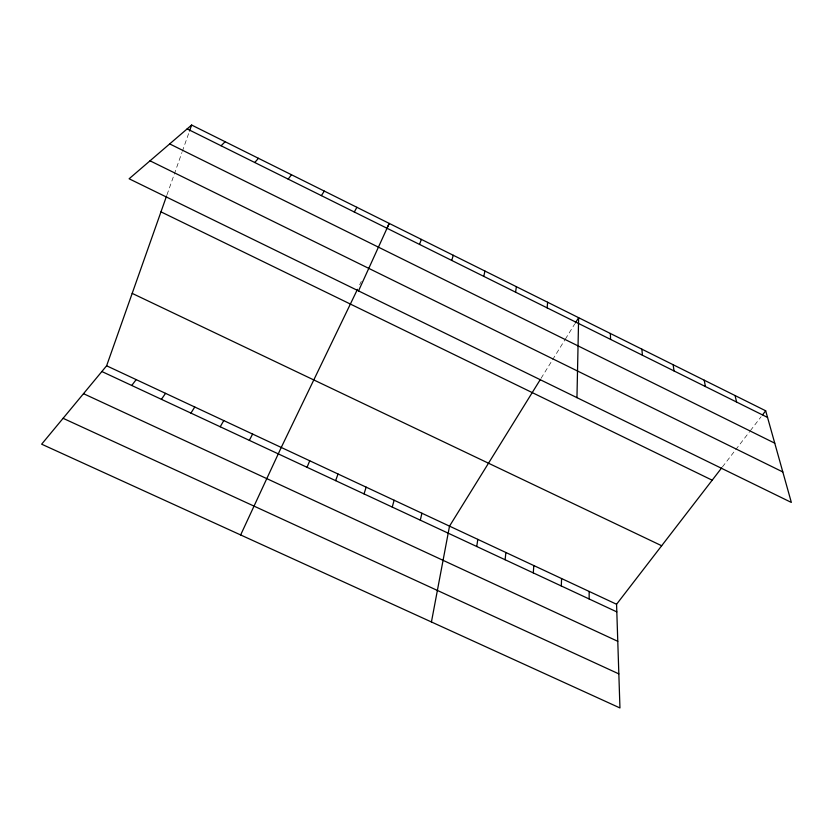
<?xml version="1.0" encoding="UTF-8"?>
<svg xmlns="http://www.w3.org/2000/svg" width="833" height="833" viewBox="0 0 833 833"><rect width="100%" height="100%" fill="white"/><g stroke="black" fill="none" stroke-linecap="round" stroke-linejoin="round"><path stroke-width="0.62" stroke-dasharray="4.17 3.12" d="M167.006 194.787L173.858 175.378M174.284 174.17L181.938 152.501M182.354 151.304L189.101 132.208M359.658 284.792L361.293 281.387M541.096 378.276L551.946 360.772M552.612 359.679L564.691 340.187M565.347 339.114L574.645 324.11M722.419 466.928L734.925 450.705M735.706 449.695L749.627 431.64M750.387 430.64L761.102 416.75"/><path stroke-width="1.25" d="M589.15 598.979L589.16 591.44M576.957 397.653L578.633 317.685L575.311 323.037M561.307 585.984L561.577 578.539M533.297 572.906L533.818 565.565M547.156 307.877L547.614 302.244M505.11 559.745L505.891 552.508M515.585 292.175L516.377 286.698M476.736 546.51L477.798 539.367M431.432 621.98L449.518 526.144L540.419 379.379M483.786 276.369L484.931 271.037M420.311 520.167L421.904 513.232M392.249 507.068L394.124 500.237M451.757 260.448L453.256 255.273M364.021 493.896L366.166 487.159M721.628 467.948L616.566 604.258L619.95 707.956L41.65 444.187L106.614 365.791L166.569 196.005M189.518 131.01L191.632 125.044L765.683 410.794L791.35 502.434L129.115 178.783L191.632 125.044M335.626 480.641L338.031 474.008M419.509 244.413L421.363 239.394M307.044 467.292L309.73 460.774M358.523 290.904L389.24 223.411L386.46 229.179M240.643 534.953L281.252 447.456L357.472 289.322M249.338 440.365L252.607 434.055M354.306 212.009L356.888 207.302M220.214 426.767L223.775 420.582M190.913 413.095L194.755 407.014M321.361 195.62L324.308 191.09M161.415 399.319L165.559 393.353M288.166 179.126L291.498 174.753M131.739 385.471L136.185 379.619M762.632 414.761L765.683 410.794M254.742 162.508L258.449 158.301M221.057 145.765L225.16 141.735M63.1 418.312L618.836 673.887M83.508 393.676L617.774 641.306M101.865 371.528L616.816 611.891M106.614 365.791L616.566 604.258M132.187 293.383L661.673 545.75M160.977 211.853L712.184 480.204M150.023 160.811L782.822 471.967M169.682 143.911L774.752 443.177M187.144 128.896L767.547 417.437M735.06 395.55L736.601 402.047M704.208 380.192L705.426 386.554M673.147 364.729L674.043 370.945M641.868 349.162L642.42 355.233M610.36 333.471L610.579 339.406"/></g></svg>
